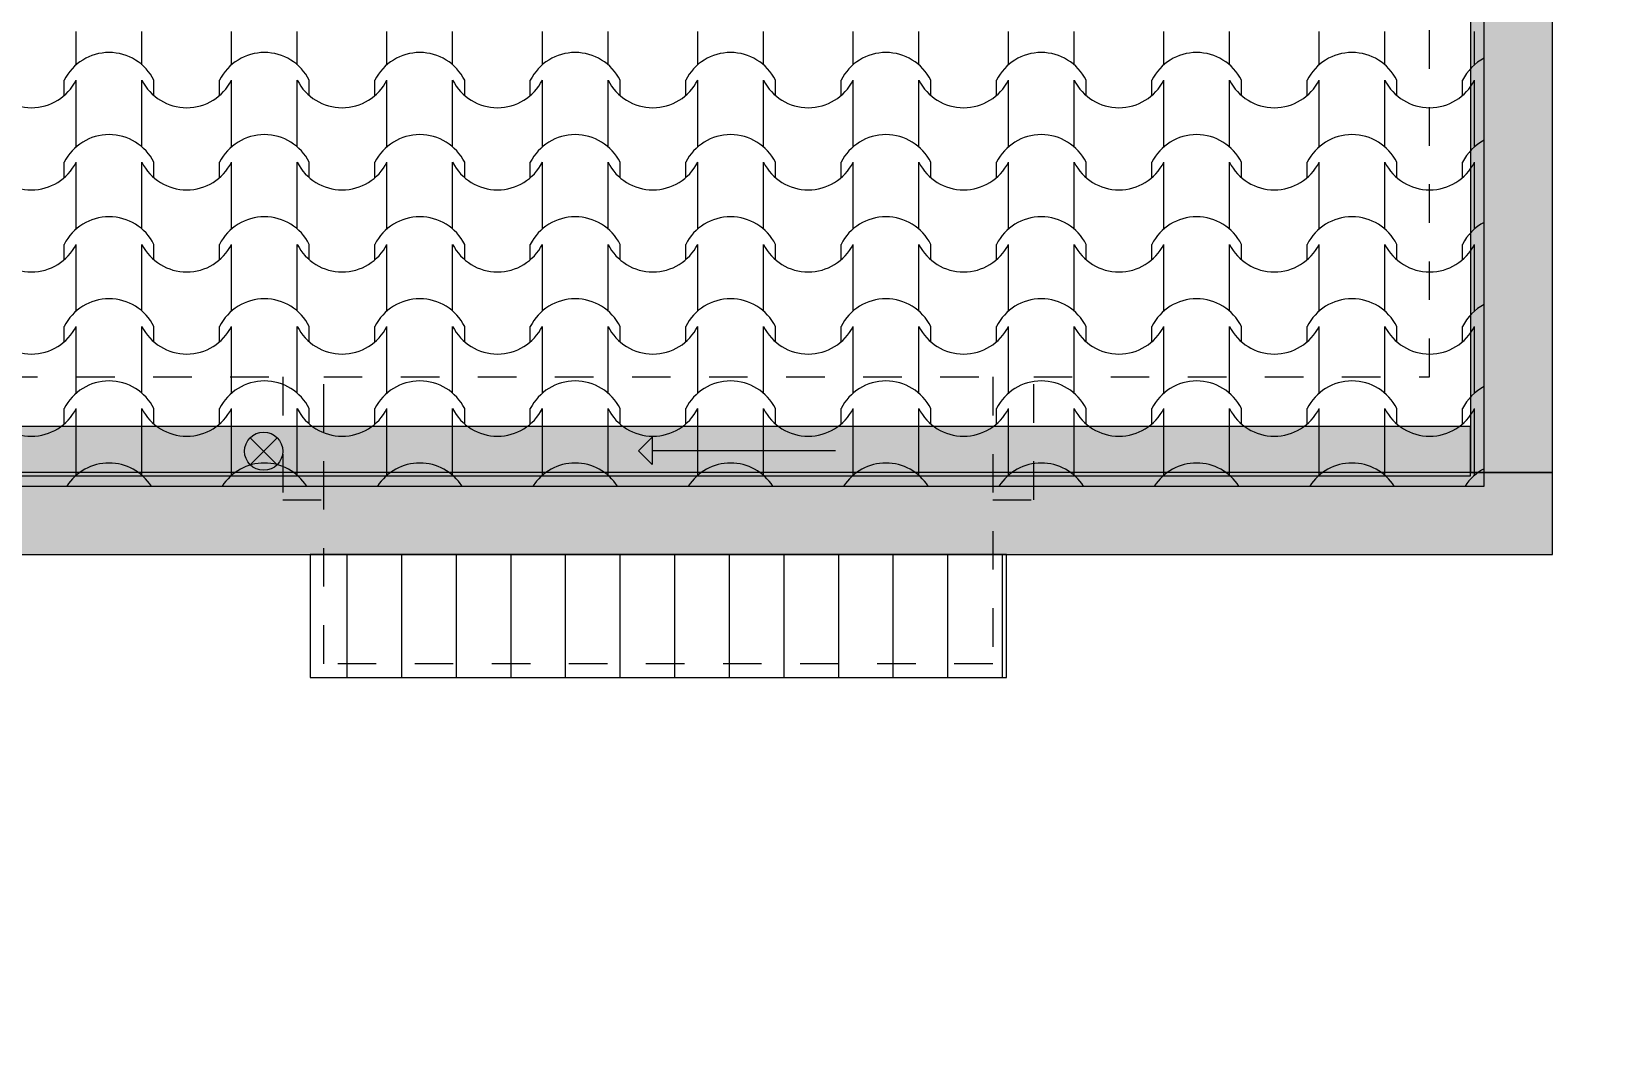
# Model space of a CAD drawing. Header units: feet. Extents: x 2791058 to 2855058, y -67651 to -26651.
# Drawn here: x 2830098 to 2835848, y -51758 to -47993 of the extents above; entities that cross this region are included whole.
import ezdxf

# ---------------------------------------------------------------- set-up
doc = ezdxf.new("R2010")
doc.units = ezdxf.units.FT
doc.header["$MEASUREMENT"] = 0
doc.linetypes.add('Dashed', pattern=[282.222223, 141.111112, -141.111112])
for name, color, linetype in [('Columns', 7, 'Continuous'), ('Dimensioning - General', 7, 'Continuous'), ('Exterior walls', 7, 'Continuous'), ('Shell - Roof', 7, 'Continuous')]:
    doc.layers.add(name, color=color, linetype=linetype)
for name, color, linetype, lineweight in [('Columns_Pen_No__1', 7, 'Continuous', 0), ('Dimensioning - General_Pen_No__1', 7, 'Continuous', 0), ('Exterior walls_Pen_No__1', 7, 'Continuous', 0), ('Model Unit - Zone_Pen_No__101', 252, 'Continuous', 0), ('Shell - Roof_Pen_No__1', 7, 'Continuous', 0), ('Shell - Roof_Pen_No__2', 8, 'Continuous', 0), ('Shell - Roof_Pen_No__21', 7, 'Continuous', 0), ('Structural - Bearing_Pen_No__1', 7, 'Continuous', 0), ('Structural - Bearing_Pen_No__13', 54, 'Continuous', 0), ('Structural - Bearing_Pen_No__2', 8, 'Continuous', 0)]:
    doc.layers.add(name, color=color, linetype=linetype, lineweight=lineweight)
for name, color, linetype, lineweight, true_color in [('Exterior walls_Pen_No__85', 7, 'Continuous', 0, 0x80c2ff), ('Structural - Bearing_Pen_No__102', 7, 'Continuous', 0, 0xcccccc), ('Structural - Bearing_Pen_No__82', 7, 'Continuous', 0, 0xaaaaaa)]:
    doc.layers.add(name, color=color, linetype=linetype, lineweight=lineweight, true_color=true_color)
doc.styles.add('GENERATED_STYLE_2', font='arial.ttf')
doc.dimstyles.new('GENERATED_STYLE__1', dxfattribs={"dimtxt": 250, "dimasz": 190, "dimexe": 0.18, "dimexo": 3, "dimgap": 0.09, "dimtad": 1, "dimlfac": 0.001, "dimzin": 0, "dimdsep": 46, "dimtxsty": 'GENERATED_STYLE_2', "dimblk": 'ARROWHEAD_2', "dimblk1": 'ARROWHEAD_2', "dimblk2": 'ARROWHEAD_2', "dimcen": 0.09, "dimclrd": 7, "dimclre": 7, "dimclrt": 7, "dimadec": 0, "dimazin": 0, "dimtfac": 1, "dimtdec": 4, "dimtmove": 0, "dimatfit": 3, "dimfxl": 1, "dimtolj": 1, "dimtzin": 0, "dimarcsym": 0})
doc.dimstyles.new('GENERATED_STYLE__2', dxfattribs={"dimtxt": 250, "dimasz": 190, "dimexe": 0.18, "dimexo": 3, "dimgap": 0.09, "dimtad": 1, "dimtih": 1, "dimtoh": 1, "dimlfac": 0.001, "dimzin": 0, "dimdsep": 46, "dimtxsty": 'GENERATED_STYLE_2', "dimblk": 'ARROWHEAD_2', "dimblk1": 'ARROWHEAD_2', "dimblk2": 'ARROWHEAD_2', "dimcen": 0.09, "dimclrd": 7, "dimclre": 7, "dimclrt": 7, "dimadec": 0, "dimazin": 0, "dimtfac": 1, "dimtdec": 4, "dimtmove": 0, "dimatfit": 3, "dimfxl": 1, "dimtolj": 1, "dimtzin": 0, "dimarcsym": 0})

# ---------------------------------------------------------------- blocks, each defined once
blk = doc.blocks.new('*X4', base_point=(2247653.8, -76425))
at = {"layer": 'Structural - Bearing_Pen_No__82', "color": 253, "linetype": 'Continuous', "lineweight": 0, "true_color": 0xaaaaaa}
for p, q in [((2830261.8, -48114.9), (2830261.8, -47993)), ((2830502.2, -48114.9), (2830502.2, -47993)), ((2830830.7, -48114.9), (2830830.7, -47993)), ((2831071.2, -48114.9), (2831071.2, -47993)), ((2831399.7, -48114.9), (2831399.7, -47993)), ((2831640.2, -48114.9), (2831640.2, -47993)), ((2831968.7, -48114.9), (2831968.7, -47993)), ((2832209.1, -48114.9), (2832209.1, -47993)), ((2832537.6, -48114.9), (2832537.6, -47993)), ((2832778.1, -48114.9), (2832778.1, -47993)), ((2833106.6, -48114.9), (2833106.6, -47993)), ((2833347, -48114.9), (2833347, -47993)), ((2833675.5, -48114.9), (2833675.5, -47993)), ((2833916, -48114.9), (2833916, -47993)), ((2834244.5, -48114.9), (2834244.5, -47993)), ((2834485, -48114.9), (2834485, -47993)), ((2834813.5, -48114.9), (2834813.5, -47993)), ((2835053.9, -48114.9), (2835053.9, -47993)), ((2835382.4, -48114.9), (2835382.4, -47993)), ((2830217.8, -48227.8), (2830217.8, -48171.7)), ((2830261.8, -48293.6), (2830261.8, -48171.7)), ((2830502.2, -48293.6), (2830502.2, -48171.7)), ((2830546.3, -48227.8), (2830546.3, -48171.7)), ((2830786.7, -48227.8), (2830786.7, -48171.7)), ((2830830.7, -48293.6), (2830830.7, -48171.7)), ((2831071.2, -48293.6), (2831071.2, -48171.7)), ((2831115.2, -48227.8), (2831115.2, -48171.7)), ((2831355.7, -48227.8), (2831355.7, -48171.7)), ((2831399.7, -48293.6), (2831399.7, -48171.7)), ((2831640.2, -48293.6), (2831640.2, -48171.7)), ((2831684.2, -48227.8), (2831684.2, -48171.7)), ((2831924.6, -48227.8), (2831924.6, -48171.7)), ((2831968.7, -48293.6), (2831968.7, -48171.7)), ((2832209.1, -48293.6), (2832209.1, -48171.7)), ((2832253.1, -48227.8), (2832253.1, -48171.7)), ((2832493.6, -48227.8), (2832493.6, -48171.7)), ((2832537.6, -48293.6), (2832537.6, -48171.7)), ((2832778.1, -48293.6), (2832778.1, -48171.7)), ((2832822.1, -48227.8), (2832822.1, -48171.7)), ((2833062.6, -48227.8), (2833062.6, -48171.7)), ((2833106.6, -48293.6), (2833106.6, -48171.7)), ((2833347, -48293.6), (2833347, -48171.7)), ((2833391.1, -48227.8), (2833391.1, -48171.7)), ((2833631.5, -48227.8), (2833631.5, -48171.7)), ((2833675.5, -48293.6), (2833675.5, -48171.7)), ((2833916, -48293.6), (2833916, -48171.7)), ((2833960, -48227.8), (2833960, -48171.7)), ((2834200.5, -48227.8), (2834200.5, -48171.7)), ((2834244.5, -48293.6), (2834244.5, -48171.7)), ((2834485, -48293.6), (2834485, -48171.7)), ((2834529, -48227.8), (2834529, -48171.7)), ((2834769.4, -48227.8), (2834769.4, -48171.7)), ((2834813.5, -48293.6), (2834813.5, -48171.7)), ((2835053.9, -48293.6), (2835053.9, -48171.7)), ((2835097.9, -48227.8), (2835097.9, -48171.7)), ((2835338.4, -48227.8), (2835338.4, -48171.7)), ((2835382.4, -48293.6), (2835382.4, -48171.7)), ((2830261.8, -48415.6), (2830261.8, -48293.6)), ((2830502.2, -48415.6), (2830502.2, -48293.6)), ((2830830.7, -48415.6), (2830830.7, -48293.6)), ((2831071.2, -48415.6), (2831071.2, -48293.6)), ((2831399.7, -48415.6), (2831399.7, -48293.6)), ((2831640.2, -48415.6), (2831640.2, -48293.6)), ((2831968.7, -48415.6), (2831968.7, -48293.6)), ((2832209.1, -48415.6), (2832209.1, -48293.6)), ((2832537.6, -48415.6), (2832537.6, -48293.6)), ((2832778.1, -48415.6), (2832778.1, -48293.6)), ((2833106.6, -48415.6), (2833106.6, -48293.6)), ((2833347, -48415.6), (2833347, -48293.6)), ((2833675.5, -48415.6), (2833675.5, -48293.6)), ((2833916, -48415.6), (2833916, -48293.6)), ((2834244.5, -48415.6), (2834244.5, -48293.6)), ((2834485, -48415.6), (2834485, -48293.6)), ((2834813.5, -48415.6), (2834813.5, -48293.6)), ((2835053.9, -48415.6), (2835053.9, -48293.6)), ((2835382.4, -48415.6), (2835382.4, -48293.6)), ((2830217.8, -48528.4), (2830217.8, -48472.4)), ((2830261.8, -48594.3), (2830261.8, -48472.4)), ((2830502.2, -48594.3), (2830502.2, -48472.4)), ((2830546.3, -48528.4), (2830546.3, -48472.4)), ((2830786.7, -48528.4), (2830786.7, -48472.4)), ((2830830.7, -48594.3), (2830830.7, -48472.4)), ((2831071.2, -48594.3), (2831071.2, -48472.4)), ((2831115.2, -48528.4), (2831115.2, -48472.4)), ((2831355.7, -48528.4), (2831355.7, -48472.4)), ((2831399.7, -48594.3), (2831399.7, -48472.4)), ((2831640.2, -48594.3), (2831640.2, -48472.4)), ((2831684.2, -48528.4), (2831684.2, -48472.4)), ((2831924.6, -48528.4), (2831924.6, -48472.4)), ((2831968.7, -48594.3), (2831968.7, -48472.4)), ((2832209.1, -48594.3), (2832209.1, -48472.4)), ((2832253.1, -48528.4), (2832253.1, -48472.4)), ((2832493.6, -48528.4), (2832493.6, -48472.4)), ((2832537.6, -48594.3), (2832537.6, -48472.4)), ((2832778.1, -48594.3), (2832778.1, -48472.4)), ((2832822.1, -48528.4), (2832822.1, -48472.4)), ((2833062.6, -48528.4), (2833062.6, -48472.4)), ((2833106.6, -48594.3), (2833106.6, -48472.4)), ((2833347, -48594.3), (2833347, -48472.4)), ((2833391.1, -48528.4), (2833391.1, -48472.4)), ((2833631.5, -48528.4), (2833631.5, -48472.4)), ((2833675.5, -48594.3), (2833675.5, -48472.4)), ((2833916, -48594.3), (2833916, -48472.4)), ((2833960, -48528.4), (2833960, -48472.4)), ((2834200.5, -48528.4), (2834200.5, -48472.4)), ((2834244.5, -48594.3), (2834244.5, -48472.4)), ((2834485, -48594.3), (2834485, -48472.4)), ((2834529, -48528.4), (2834529, -48472.4)), ((2834769.4, -48528.4), (2834769.4, -48472.4)), ((2834813.5, -48594.3), (2834813.5, -48472.4)), ((2835053.9, -48594.3), (2835053.9, -48472.4)), ((2835097.9, -48528.4), (2835097.9, -48472.4)), ((2835338.4, -48528.4), (2835338.4, -48472.4)), ((2835382.4, -48594.3), (2835382.4, -48472.4)), ((2830261.8, -48716.2), (2830261.8, -48594.3)), ((2830502.2, -48716.2), (2830502.2, -48594.3)), ((2830830.7, -48716.2), (2830830.7, -48594.3)), ((2831071.2, -48716.2), (2831071.2, -48594.3)), ((2831399.7, -48716.2), (2831399.7, -48594.3)), ((2831640.2, -48716.2), (2831640.2, -48594.3)), ((2831968.7, -48716.2), (2831968.7, -48594.3)), ((2832209.1, -48716.2), (2832209.1, -48594.3)), ((2832537.6, -48716.2), (2832537.6, -48594.3)), ((2832778.1, -48716.2), (2832778.1, -48594.3)), ((2833106.6, -48716.2), (2833106.6, -48594.3)), ((2833347, -48716.2), (2833347, -48594.3)), ((2833675.5, -48716.2), (2833675.5, -48594.3)), ((2833916, -48716.2), (2833916, -48594.3)), ((2834244.5, -48716.2), (2834244.5, -48594.3)), ((2834485, -48716.2), (2834485, -48594.3)), ((2834813.5, -48716.2), (2834813.5, -48594.3)), ((2835053.9, -48716.2), (2835053.9, -48594.3)), ((2835382.4, -48716.2), (2835382.4, -48594.3)), ((2830217.8, -48829.1), (2830217.8, -48773)), ((2830261.8, -48895), (2830261.8, -48773)), ((2830502.2, -48895), (2830502.2, -48773)), ((2830546.3, -48829.1), (2830546.3, -48773)), ((2830786.7, -48829.1), (2830786.7, -48773)), ((2830830.7, -48895), (2830830.7, -48773)), ((2831071.2, -48895), (2831071.2, -48773)), ((2831115.2, -48829.1), (2831115.2, -48773)), ((2831355.7, -48829.1), (2831355.7, -48773)), ((2831399.7, -48895), (2831399.7, -48773)), ((2831640.2, -48895), (2831640.2, -48773)), ((2831684.2, -48829.1), (2831684.2, -48773)), ((2831924.6, -48829.1), (2831924.6, -48773)), ((2831968.7, -48895), (2831968.7, -48773)), ((2832209.1, -48895), (2832209.1, -48773)), ((2832253.1, -48829.1), (2832253.1, -48773)), ((2832493.6, -48829.1), (2832493.6, -48773)), ((2832537.6, -48895), (2832537.6, -48773)), ((2832778.1, -48895), (2832778.1, -48773)), ((2832822.1, -48829.1), (2832822.1, -48773)), ((2833062.6, -48829.1), (2833062.6, -48773)), ((2833106.6, -48895), (2833106.6, -48773)), ((2833347, -48895), (2833347, -48773)), ((2833391.1, -48829.1), (2833391.1, -48773)), ((2833631.5, -48829.1), (2833631.5, -48773)), ((2833675.5, -48895), (2833675.5, -48773)), ((2833916, -48895), (2833916, -48773)), ((2833960, -48829.1), (2833960, -48773)), ((2834200.5, -48829.1), (2834200.5, -48773)), ((2834244.5, -48895), (2834244.5, -48773)), ((2834485, -48895), (2834485, -48773)), ((2834529, -48829.1), (2834529, -48773)), ((2834769.4, -48829.1), (2834769.4, -48773)), ((2834813.5, -48895), (2834813.5, -48773)), ((2835053.9, -48895), (2835053.9, -48773)), ((2835097.9, -48829.1), (2835097.9, -48773)), ((2835338.4, -48829.1), (2835338.4, -48773)), ((2835382.4, -48895), (2835382.4, -48773)), ((2830261.8, -49016.9), (2830261.8, -48895)), ((2830502.2, -49016.9), (2830502.2, -48895)), ((2830830.7, -49016.9), (2830830.7, -48895)), ((2831071.2, -49016.9), (2831071.2, -48895)), ((2831399.7, -49016.9), (2831399.7, -48895)), ((2831640.2, -49016.9), (2831640.2, -48895)), ((2831968.7, -49016.9), (2831968.7, -48895)), ((2832209.1, -49016.9), (2832209.1, -48895)), ((2832537.6, -49016.9), (2832537.6, -48895)), ((2832778.1, -49016.9), (2832778.1, -48895)), ((2833106.6, -49016.9), (2833106.6, -48895)), ((2833347, -49016.9), (2833347, -48895)), ((2833675.5, -49016.9), (2833675.5, -48895)), ((2833916, -49016.9), (2833916, -48895)), ((2834244.5, -49016.9), (2834244.5, -48895)), ((2834485, -49016.9), (2834485, -48895)), ((2834813.5, -49016.9), (2834813.5, -48895)), ((2835053.9, -49016.9), (2835053.9, -48895)), ((2835382.4, -49016.9), (2835382.4, -48895)), ((2830217.8, -49129.8), (2830217.8, -49073.7)), ((2830261.8, -49195.6), (2830261.8, -49073.7)), ((2830502.2, -49195.6), (2830502.2, -49073.7)), ((2830546.3, -49129.8), (2830546.3, -49073.7)), ((2830786.7, -49129.8), (2830786.7, -49073.7)), ((2830830.7, -49195.6), (2830830.7, -49073.7)), ((2831071.2, -49195.6), (2831071.2, -49073.7)), ((2831115.2, -49129.8), (2831115.2, -49073.7)), ((2831355.7, -49129.8), (2831355.7, -49073.7)), ((2831399.7, -49195.6), (2831399.7, -49073.7)), ((2831640.2, -49195.6), (2831640.2, -49073.7)), ((2831684.2, -49129.8), (2831684.2, -49073.7)), ((2831924.6, -49129.8), (2831924.6, -49073.7)), ((2831968.7, -49195.6), (2831968.7, -49073.7)), ((2832209.1, -49195.6), (2832209.1, -49073.7)), ((2832253.1, -49129.8), (2832253.1, -49073.7)), ((2832493.6, -49129.8), (2832493.6, -49073.7)), ((2832537.6, -49195.6), (2832537.6, -49073.7)), ((2832778.1, -49195.6), (2832778.1, -49073.7)), ((2832822.1, -49129.8), (2832822.1, -49073.7)), ((2833062.6, -49129.8), (2833062.6, -49073.7)), ((2833106.6, -49195.6), (2833106.6, -49073.7)), ((2833347, -49195.6), (2833347, -49073.7)), ((2833391.1, -49129.8), (2833391.1, -49073.7)), ((2833631.5, -49129.8), (2833631.5, -49073.7)), ((2833675.5, -49195.6), (2833675.5, -49073.7)), ((2833916, -49195.6), (2833916, -49073.7)), ((2833960, -49129.8), (2833960, -49073.7)), ((2834200.5, -49129.8), (2834200.5, -49073.7)), ((2834244.5, -49195.6), (2834244.5, -49073.7)), ((2834485, -49195.6), (2834485, -49073.7)), ((2834529, -49129.8), (2834529, -49073.7)), ((2834769.4, -49129.8), (2834769.4, -49073.7)), ((2834813.5, -49195.6), (2834813.5, -49073.7)), ((2835053.9, -49195.6), (2835053.9, -49073.7)), ((2835097.9, -49129.8), (2835097.9, -49073.7)), ((2835338.4, -49129.8), (2835338.4, -49073.7)), ((2835382.4, -49195.6), (2835382.4, -49073.7)), ((2830261.8, -49317.6), (2830261.8, -49195.6)), ((2830502.2, -49317.6), (2830502.2, -49195.6)), ((2830830.7, -49317.6), (2830830.7, -49195.6)), ((2831071.2, -49317.6), (2831071.2, -49195.6)), ((2831399.7, -49317.6), (2831399.7, -49195.6)), ((2831640.2, -49317.6), (2831640.2, -49195.6)), ((2831968.7, -49317.6), (2831968.7, -49195.6)), ((2832209.1, -49317.6), (2832209.1, -49195.6)), ((2832537.6, -49317.6), (2832537.6, -49195.6)), ((2832778.1, -49317.6), (2832778.1, -49195.6)), ((2833106.6, -49317.6), (2833106.6, -49195.6)), ((2833347, -49317.6), (2833347, -49195.6)), ((2833675.5, -49317.6), (2833675.5, -49195.6)), ((2833916, -49317.6), (2833916, -49195.6)), ((2834244.5, -49317.6), (2834244.5, -49195.6)), ((2834485, -49317.6), (2834485, -49195.6)), ((2834813.5, -49317.6), (2834813.5, -49195.6)), ((2835053.9, -49317.6), (2835053.9, -49195.6)), ((2835382.4, -49317.6), (2835382.4, -49195.6)), ((2830217.8, -49430.4), (2830217.8, -49374.4)), ((2830261.8, -49496.3), (2830261.8, -49374.4)), ((2830502.2, -49496.3), (2830502.2, -49374.4)), ((2830546.3, -49430.4), (2830546.3, -49374.4)), ((2830786.7, -49430.4), (2830786.7, -49374.4)), ((2830830.7, -49496.3), (2830830.7, -49374.4)), ((2831071.2, -49496.3), (2831071.2, -49374.4)), ((2831115.2, -49430.4), (2831115.2, -49374.4)), ((2831355.7, -49430.4), (2831355.7, -49374.4)), ((2831399.7, -49496.3), (2831399.7, -49374.4)), ((2831640.2, -49496.3), (2831640.2, -49374.4)), ((2831684.2, -49430.4), (2831684.2, -49374.4)), ((2831924.6, -49430.4), (2831924.6, -49374.4)), ((2831968.7, -49496.3), (2831968.7, -49374.4)), ((2832209.1, -49496.3), (2832209.1, -49374.4)), ((2832253.1, -49430.4), (2832253.1, -49374.4)), ((2832493.6, -49430.4), (2832493.6, -49374.4)), ((2832537.6, -49496.3), (2832537.6, -49374.4)), ((2832778.1, -49496.3), (2832778.1, -49374.4)), ((2832822.1, -49430.4), (2832822.1, -49374.4)), ((2833062.6, -49430.4), (2833062.6, -49374.4)), ((2833106.6, -49496.3), (2833106.6, -49374.4)), ((2833347, -49496.3), (2833347, -49374.4)), ((2833391.1, -49430.4), (2833391.1, -49374.4)), ((2833631.5, -49430.4), (2833631.5, -49374.4)), ((2833675.5, -49496.3), (2833675.5, -49374.4)), ((2833916, -49496.3), (2833916, -49374.4)), ((2833960, -49430.4), (2833960, -49374.4)), ((2834200.5, -49430.4), (2834200.5, -49374.4)), ((2834244.5, -49496.3), (2834244.5, -49374.4)), ((2834485, -49496.3), (2834485, -49374.4)), ((2834529, -49430.4), (2834529, -49374.4)), ((2834769.4, -49430.4), (2834769.4, -49374.4)), ((2834813.5, -49496.3), (2834813.5, -49374.4)), ((2835053.9, -49496.3), (2835053.9, -49374.4)), ((2835097.9, -49430.4), (2835097.9, -49374.4)), ((2835338.4, -49430.4), (2835338.4, -49374.4)), ((2835382.4, -49496.3), (2835382.4, -49374.4)), ((2830261.8, -49618.3), (2830261.8, -49496.3)), ((2830502.2, -49618.3), (2830502.2, -49496.3)), ((2830830.7, -49618.3), (2830830.7, -49496.3)), ((2831071.2, -49618.3), (2831071.2, -49496.3)), ((2831399.7, -49618.3), (2831399.7, -49496.3)), ((2831640.2, -49618.3), (2831640.2, -49496.3)), ((2831968.7, -49618.3), (2831968.7, -49496.3)), ((2832209.1, -49618.3), (2832209.1, -49496.3)), ((2832537.6, -49618.3), (2832537.6, -49496.3)), ((2832778.1, -49618.3), (2832778.1, -49496.3)), ((2833106.6, -49618.3), (2833106.6, -49496.3)), ((2833347, -49618.3), (2833347, -49496.3)), ((2833675.5, -49618.3), (2833675.5, -49496.3)), ((2833916, -49618.3), (2833916, -49496.3)), ((2834244.5, -49618.3), (2834244.5, -49496.3)), ((2834485, -49618.3), (2834485, -49496.3)), ((2834813.5, -49618.3), (2834813.5, -49496.3)), ((2835053.9, -49618.3), (2835053.9, -49496.3)), ((2835382.4, -49618.3), (2835382.4, -49496.3))]:
    blk.add_line(p, q, dxfattribs=at)
for centre, radius, start, end in [((2830382, -48254.3), 183.9, 26.70438, 153.29562), ((2830951, -48254.3), 183.9, 26.70438, 153.29562), ((2831519.9, -48254.3), 183.9, 26.70438, 153.29562), ((2832088.9, -48254.3), 183.9, 26.70438, 153.29562), ((2832657.9, -48254.3), 183.9, 26.70438, 153.29562), ((2833226.8, -48254.3), 183.9, 26.70438, 153.29562), ((2833795.8, -48254.3), 183.9, 26.70438, 153.29562), ((2834364.7, -48254.3), 183.9, 26.70438, 153.29562), ((2834933.7, -48254.3), 183.9, 26.70438, 153.29562), ((2835502.7, -48254.3), 183.9, 117.35434, 153.29562), ((2830098.1, -48087.8), 184.9, 206.98852, 269.82949), ((2830097, -48087.8), 184.9, 270.17051, 333.01148), ((2830667, -48087.8), 184.9, 206.98852, 269.82949), ((2830665.9, -48087.8), 184.9, 270.17051, 333.01148), ((2831236, -48087.8), 184.9, 206.98852, 269.82949), ((2831234.9, -48087.8), 184.9, 270.17051, 333.01148), ((2831805, -48087.8), 184.9, 206.98852, 269.82949), ((2831803.9, -48087.8), 184.9, 270.17051, 333.01148), ((2832373.9, -48087.8), 184.9, 206.98852, 269.82949), ((2832372.8, -48087.8), 184.9, 270.17051, 333.01148), ((2832942.9, -48087.8), 184.9, 206.98852, 269.82949), ((2832941.8, -48087.8), 184.9, 270.17051, 333.01148), ((2833511.8, -48087.8), 184.9, 206.98852, 269.82949), ((2833510.7, -48087.8), 184.9, 270.17051, 333.01148), ((2834080.8, -48087.8), 184.9, 206.98852, 269.82949), ((2834079.7, -48087.8), 184.9, 270.17051, 333.01148), ((2834649.8, -48087.8), 184.9, 206.98852, 269.82949), ((2834648.7, -48087.8), 184.9, 270.17051, 333.01148), ((2835218.7, -48087.8), 184.9, 206.98852, 269.82949), ((2835217.6, -48087.8), 184.9, 270.17051, 333.01148), ((2830382, -48555), 183.9, 26.70438, 153.29562), ((2830951, -48555), 183.9, 26.70438, 153.29562), ((2831519.9, -48555), 183.9, 26.70438, 153.29562), ((2832088.9, -48555), 183.9, 26.70438, 153.29562), ((2832657.9, -48555), 183.9, 26.70438, 153.29562), ((2833226.8, -48555), 183.9, 26.70438, 153.29562), ((2833795.8, -48555), 183.9, 26.70438, 153.29562), ((2834364.7, -48555), 183.9, 26.70438, 153.29562), ((2834933.7, -48555), 183.9, 26.70438, 153.29562), ((2835502.7, -48555), 183.9, 117.35434, 153.29562), ((2830098.1, -48388.4), 184.9, 206.98852, 269.82949), ((2830097, -48388.4), 184.9, 270.17051, 333.01148), ((2830667, -48388.4), 184.9, 206.98852, 269.82949), ((2830665.9, -48388.4), 184.9, 270.17051, 333.01148), ((2831236, -48388.4), 184.9, 206.98852, 269.82949), ((2831234.9, -48388.4), 184.9, 270.17051, 333.01148), ((2831805, -48388.4), 184.9, 206.98852, 269.82949), ((2831803.9, -48388.4), 184.9, 270.17051, 333.01148), ((2832373.9, -48388.4), 184.9, 206.98852, 269.82949), ((2832372.8, -48388.4), 184.9, 270.17051, 333.01148), ((2832942.9, -48388.4), 184.9, 206.98852, 269.82949), ((2832941.8, -48388.4), 184.9, 270.17051, 333.01148), ((2833511.8, -48388.4), 184.9, 206.98852, 269.82949), ((2833510.7, -48388.4), 184.9, 270.17051, 333.01148), ((2834080.8, -48388.4), 184.9, 206.98852, 269.82949), ((2834079.7, -48388.4), 184.9, 270.17051, 333.01148), ((2834649.8, -48388.4), 184.9, 206.98852, 269.82949), ((2834648.7, -48388.4), 184.9, 270.17051, 333.01148), ((2835218.7, -48388.4), 184.9, 206.98852, 269.82949), ((2835217.6, -48388.4), 184.9, 270.17051, 333.01148), ((2830382, -48855.7), 183.9, 26.70438, 153.29562), ((2830951, -48855.7), 183.9, 26.70438, 153.29562), ((2831519.9, -48855.7), 183.9, 26.70438, 153.29562), ((2832088.9, -48855.7), 183.9, 26.70438, 153.29562), ((2832657.9, -48855.7), 183.9, 26.70438, 153.29562), ((2833226.8, -48855.7), 183.9, 26.70438, 153.29562), ((2833795.8, -48855.7), 183.9, 26.70438, 153.29562), ((2834364.7, -48855.7), 183.9, 26.70438, 153.29562), ((2834933.7, -48855.7), 183.9, 26.70438, 153.29562), ((2835502.7, -48855.7), 183.9, 117.35434, 153.29562), ((2830098.1, -48689.1), 184.9, 206.98852, 269.82949), ((2830097, -48689.1), 184.9, 270.17051, 333.01148), ((2830667, -48689.1), 184.9, 206.98852, 269.82949), ((2830665.9, -48689.1), 184.9, 270.17051, 333.01148), ((2831236, -48689.1), 184.9, 206.98852, 269.82949), ((2831234.9, -48689.1), 184.9, 270.17051, 333.01148), ((2831805, -48689.1), 184.9, 206.98852, 269.82949), ((2831803.9, -48689.1), 184.9, 270.17051, 333.01148), ((2832373.9, -48689.1), 184.9, 206.98852, 269.82949), ((2832372.8, -48689.1), 184.9, 270.17051, 333.01148), ((2832942.9, -48689.1), 184.9, 206.98852, 269.82949), ((2832941.8, -48689.1), 184.9, 270.17051, 333.01148), ((2833511.8, -48689.1), 184.9, 206.98852, 269.82949), ((2833510.7, -48689.1), 184.9, 270.17051, 333.01148), ((2834080.8, -48689.1), 184.9, 206.98852, 269.82949), ((2834079.7, -48689.1), 184.9, 270.17051, 333.01148), ((2834649.8, -48689.1), 184.9, 206.98852, 269.82949), ((2834648.7, -48689.1), 184.9, 270.17051, 333.01148), ((2835218.7, -48689.1), 184.9, 206.98852, 269.82949), ((2835217.6, -48689.1), 184.9, 270.17051, 333.01148), ((2830382, -49156.3), 183.9, 26.70438, 153.29562), ((2830951, -49156.3), 183.9, 26.70438, 153.29562), ((2831519.9, -49156.3), 183.9, 26.70438, 153.29562), ((2832088.9, -49156.3), 183.9, 26.70438, 153.29562), ((2832657.9, -49156.3), 183.9, 26.70438, 153.29562), ((2833226.8, -49156.3), 183.9, 26.70438, 153.29562), ((2833795.8, -49156.3), 183.9, 26.70438, 153.29562), ((2834364.7, -49156.3), 183.9, 26.70438, 153.29562), ((2834933.7, -49156.3), 183.9, 26.70438, 153.29562), ((2835502.7, -49156.3), 183.9, 117.35434, 153.29562), ((2830098.1, -48989.8), 184.9, 206.98852, 269.82949), ((2830097, -48989.8), 184.9, 270.17051, 333.01148), ((2830667, -48989.8), 184.9, 206.98852, 269.82949), ((2830665.9, -48989.8), 184.9, 270.17051, 333.01148), ((2831236, -48989.8), 184.9, 206.98852, 269.82949), ((2831234.9, -48989.8), 184.9, 270.17051, 333.01148), ((2831805, -48989.8), 184.9, 206.98852, 269.82949), ((2831803.9, -48989.8), 184.9, 270.17051, 333.01148), ((2832373.9, -48989.8), 184.9, 206.98852, 269.82949), ((2832372.8, -48989.8), 184.9, 270.17051, 333.01148), ((2832942.9, -48989.8), 184.9, 206.98852, 269.82949), ((2832941.8, -48989.8), 184.9, 270.17051, 333.01148), ((2833511.8, -48989.8), 184.9, 206.98852, 269.82949), ((2833510.7, -48989.8), 184.9, 270.17051, 333.01148), ((2834080.8, -48989.8), 184.9, 206.98852, 269.82949), ((2834079.7, -48989.8), 184.9, 270.17051, 333.01148), ((2834649.8, -48989.8), 184.9, 206.98852, 269.82949), ((2834648.7, -48989.8), 184.9, 270.17051, 333.01148), ((2835218.7, -48989.8), 184.9, 206.98852, 269.82949), ((2835217.6, -48989.8), 184.9, 270.17051, 333.01148), ((2830382, -49457), 183.9, 26.70438, 153.29562), ((2830951, -49457), 183.9, 26.70438, 153.29562), ((2831519.9, -49457), 183.9, 26.70438, 153.29562), ((2832088.9, -49457), 183.9, 26.70438, 153.29562), ((2832657.9, -49457), 183.9, 26.70438, 153.29562), ((2833226.8, -49457), 183.9, 26.70438, 153.29562), ((2833795.8, -49457), 183.9, 26.70438, 153.29562), ((2834364.7, -49457), 183.9, 26.70438, 153.29562), ((2834933.7, -49457), 183.9, 26.70438, 153.29562), ((2835502.7, -49457), 183.9, 117.35434, 153.29562), ((2830098.1, -49290.5), 184.9, 206.98852, 269.82949), ((2830097, -49290.5), 184.9, 270.17051, 333.01148), ((2830667, -49290.5), 184.9, 206.98852, 269.82949), ((2830665.9, -49290.5), 184.9, 270.17051, 333.01148), ((2831236, -49290.5), 184.9, 206.98852, 269.82949), ((2831234.9, -49290.5), 184.9, 270.17051, 333.01148), ((2831805, -49290.5), 184.9, 206.98852, 269.82949), ((2831803.9, -49290.5), 184.9, 270.17051, 333.01148), ((2832373.9, -49290.5), 184.9, 206.98852, 269.82949), ((2832372.8, -49290.5), 184.9, 270.17051, 333.01148), ((2832942.9, -49290.5), 184.9, 206.98852, 269.82949), ((2832941.8, -49290.5), 184.9, 270.17051, 333.01148), ((2833511.8, -49290.5), 184.9, 206.98852, 269.82949), ((2833510.7, -49290.5), 184.9, 270.17051, 333.01148), ((2834080.8, -49290.5), 184.9, 206.98852, 269.82949), ((2834079.7, -49290.5), 184.9, 270.17051, 333.01148), ((2834649.8, -49290.5), 184.9, 206.98852, 269.82949), ((2834648.7, -49290.5), 184.9, 270.17051, 333.01148), ((2835218.7, -49290.5), 184.9, 206.98852, 269.82949), ((2835217.6, -49290.5), 184.9, 270.17051, 333.01148), ((2830382, -49757.7), 183.9, 32.62645, 147.37355), ((2830951, -49757.7), 183.9, 32.62645, 147.37355), ((2831519.9, -49757.7), 183.9, 32.62645, 147.37355), ((2832088.9, -49757.7), 183.9, 32.62645, 147.37355), ((2832657.9, -49757.7), 183.9, 32.62645, 147.37355), ((2833226.8, -49757.7), 183.9, 32.62645, 147.37355), ((2833795.8, -49757.7), 183.9, 32.62645, 147.37355), ((2834364.7, -49757.7), 183.9, 32.62645, 147.37355), ((2834933.7, -49757.7), 183.9, 32.62645, 147.37355), ((2835502.7, -49757.7), 183.9, 117.35434, 147.37355)]:
    blk.add_arc(centre, radius, start, end, dxfattribs=at)
blk = doc.blocks.new('Fill_2', base_point=(2247653.8, -74225))
at = {"layer": 'Structural - Bearing_Pen_No__1', "color": 7, "linetype": 'Continuous', "lineweight": 0}
for p, q in [((2835418.2, -49658.5), (2835418.2, -43783.5)), ((2819418.2, -49658.5), (2835418.2, -49658.5))]:
    blk.add_line(p, q, dxfattribs=at)
at = {"layer": 'Structural - Bearing_Pen_No__82', "color": 253, "linetype": 'Continuous', "lineweight": 0, "true_color": 0xaaaaaa}
blk.add_blockref('*X4', (2247653.8, -76425), dxfattribs=at)
blk = doc.blocks.new('Wall_1', base_point=(2835368.2, -49620.1))
at = {"layer": 'Exterior walls_Pen_No__85', "linetype": 'Continuous', "lineweight": 0, "true_color": 0x80c2ff}
for points in [[(2823949.1, -49440.1), (2823949.1, -49620.1), (2830878.2, -49620.1), (2830878.2, -49440.1)], [(2830878.2, -49530.3), (2830887.6, -49495.3), (2830913.2, -49469.7), (2830948.2, -49460.3), (2830983.2, -49469.7), (2831008.8, -49495.3), (2831018.2, -49530.3), (2831018.2, -49440.1), (2830878.2, -49440.1)], [(2831018.2, -49440.1), (2831018.2, -49620.1), (2835368.2, -49620.1), (2835368.2, -49440.1)], [(2830887.6, -49565.3), (2830878.2, -49530.3), (2830878.2, -49620.1), (2831018.2, -49620.1), (2831018.2, -49530.3), (2831008.8, -49565.3), (2830983.2, -49591), (2830948.2, -49600.3), (2830913.2, -49591)]]:
    blk.add_hatch(color=151, dxfattribs=at).paths.add_polyline_path(points)
at = {"layer": 'Exterior walls_Pen_No__1', "color": 7, "linetype": 'Continuous', "lineweight": 0, "flags": 128}
for points in [[(2835368.2, -49440.1), (2820018.2, -49440.1)], [(2835368.2, -49620.1), (2835368.2, -49440.1)], [(2820018.2, -49620.1), (2835368.2, -49620.1)]]:
    blk.add_lwpolyline(points, dxfattribs=at)
blk = doc.blocks.new('Column_2', base_point=(2830948.2, -49530.3))
at = {"layer": 'Columns', "linetype": 'Continuous', "lineweight": 0, "true_color": 0x000000}
blk.add_hatch(color=18, dxfattribs=at).paths.add_polyline_path([(2830948.2, -49600.3, 0.414214), (2831018.2, -49530.3, 0.414214), (2830948.2, -49460.3, 0.414214), (2830878.2, -49530.3, 0.414214)])
at = {"layer": 'Columns_Pen_No__1', "color": 7, "linetype": 'Continuous', "lineweight": 0}
for p, q in [((2830898.7, -49579.8), (2830997.7, -49480.9)), ((2830997.7, -49579.8), (2830898.7, -49480.9))]:
    blk.add_line(p, q, dxfattribs=at)
blk.add_circle((2830948.2, -49530.3), 70, dxfattribs=at)
blk = doc.blocks.new('Line_12', base_point=(2833042.3, -49528.6))
at = {"layer": 'Shell - Roof', "linetype": 'Continuous', "lineweight": 0, "true_color": 0x000000}
blk.add_hatch(color=18, dxfattribs=at).paths.add_polyline_path([(2832320.4, -49528.6), (2832370.4, -49578.6), (2832370.4, -49478.6)])
at = {"layer": 'Shell - Roof_Pen_No__1', "color": 7, "linetype": 'Continuous', "lineweight": 0}
for p, q in [((2832320.4, -49528.6), (2832370.4, -49478.6)), ((2832370.4, -49478.6), (2832370.4, -49578.6)), ((2832320.4, -49528.6), (2832370.4, -49578.6))]:
    blk.add_line(p, q, dxfattribs=at)
at = {"layer": 'Shell - Roof_Pen_No__21', "color": 7, "linetype": 'Continuous', "lineweight": 0}
blk.add_line((2833042.3, -49528.6), (2832370.4, -49528.6), dxfattribs=at)
blk = doc.blocks.new('*D144', base_point=(2247653.8, -76425))
at = {"layer": 'Dimensioning - General_Pen_No__1', "color": 7, "linetype": 'Continuous', "lineweight": 0, "transparency": 16777216}
for p, q in [((2835668.2, -58979.1), (2835668.2, -59354.1)), ((2835596, -59291.6), (2835740.3, -59041.6)), ((2835668.2, -59166.6), (2820068.2, -59166.6)), ((2835790.4, -59166.6), (2835668.2, -59166.6))]:
    blk.add_line(p, q, dxfattribs=at)
blk = doc.blocks.new('ARROWHEAD_2')
at = {"color": 0, "linetype": 'Continuous', "lineweight": 0}
for p, q in [((-0.378, -0.655), (0.378, 0.655)), ((0, 0), (-1, 0))]:
    blk.add_line(p, q, dxfattribs=at)
blk = doc.blocks.new('*D145', base_point=(2247653.8, -76425))
at = {"layer": 'Dimensioning - General_Pen_No__1', "color": 7, "linetype": 'Continuous', "lineweight": 0, "transparency": 16777216}
for p, q in [((2820068.2, -58979.1), (2820068.2, -59354.1)), ((2819996, -59291.6), (2820140.3, -59041.6)), ((2835596, -59291.6), (2835740.3, -59041.6)), ((2820068.2, -59166.6), (2819768.2, -59166.6)), ((2835668.2, -59166.6), (2820068.2, -59166.6))]:
    blk.add_line(p, q, dxfattribs=at)
at = {"layer": 'Dimensioning - General_Pen_No__1', "color": 7, "lineweight": 0, "transparency": 16777216, "char_height": 250, "attachment_point": 7, "style": 'GENERATED_STYLE_2'}
for s, insert in [('\\A1;30', (2820140.4, -59116.6)), ('\\A1;15.60', (2827630.5, -59116.6))]:
    blk.add_mtext(s, dxfattribs=dict(at, insert=insert))
blk = doc.blocks.new('*D149', base_point=(2247653.8, -76425))
at = {"layer": 'Dimensioning - General_Pen_No__1', "color": 7, "linetype": 'Continuous', "lineweight": 0, "transparency": 16777216}
for p, q in [((2820068.2, -59739.1), (2820068.2, -60114.1)), ((2835668.2, -59739.1), (2835668.2, -60114.1)), ((2819996, -60051.6), (2820140.3, -59801.6)), ((2835596, -60051.6), (2835740.3, -59801.6)), ((2820068.2, -59926.6), (2803568.2, -59926.6)), ((2835668.2, -59926.6), (2820068.2, -59926.6)), ((2835790.4, -59926.6), (2835668.2, -59926.6))]:
    blk.add_line(p, q, dxfattribs=at)
at = {"layer": 'Dimensioning - General_Pen_No__1', "color": 7, "lineweight": 0, "transparency": 16777216, "insert": (2827440.7, -59876.6), "char_height": 250, "attachment_point": 7, "style": 'GENERATED_STYLE_2'}
blk.add_mtext('\\A1;15.60', dxfattribs=at)
blk = doc.blocks.new('*D158', base_point=(2247653.8, -76425))
at = {"layer": 'Dimensioning - General_Pen_No__1', "color": 7, "linetype": 'Continuous', "lineweight": 0, "transparency": 16777216}
for p, q in [((2837680.8, -49786.4), (2837930.8, -49930.7)), ((2837805.8, -56158.5), (2837805.8, -49858.5)), ((2837680.8, -56086.4), (2837930.8, -56230.7)), ((2837993.3, -56158.5), (2837618.3, -56158.5)), ((2837805.8, -56280.8), (2837805.8, -56158.5))]:
    blk.add_line(p, q, dxfattribs=at)
at = {"layer": 'Dimensioning - General_Pen_No__1', "color": 7, "lineweight": 0, "transparency": 16777216, "char_height": 250, "attachment_point": 7, "rotation": 90, "style": 'GENERATED_STYLE_2'}
for s, insert in [('\\A1;30', (2837755.8, -50310.2)), ('\\A1;6.00', (2837755.8, -53530.8))]:
    blk.add_mtext(s, dxfattribs=dict(at, insert=insert))
blk = doc.blocks.new('*D159', base_point=(2247653.8, -76425))
at = {"layer": 'Dimensioning - General_Pen_No__1', "color": 7, "linetype": 'Continuous', "lineweight": 0, "transparency": 16777216}
for p, q in [((2837680.8, -49486.4), (2837930.8, -49630.7)), ((2837805.8, -49858.5), (2837805.8, -49558.5)), ((2837680.8, -49786.4), (2837930.8, -49930.7)), ((2837993.3, -49858.5), (2837618.3, -49858.5)), ((2837805.8, -56158.5), (2837805.8, -49858.5))]:
    blk.add_line(p, q, dxfattribs=at)
blk = doc.blocks.new('*D160', base_point=(2247653.8, -76425))
at = {"layer": 'Dimensioning - General_Pen_No__1', "color": 7, "linetype": 'Continuous', "lineweight": 0, "transparency": 16777216}
for p, q in [((2837680.8, -38136.4), (2837930.8, -38280.7)), ((2837805.8, -49558.5), (2837805.8, -38208.5)), ((2837680.8, -49486.4), (2837930.8, -49630.7)), ((2837993.3, -49558.5), (2837618.3, -49558.5)), ((2837805.8, -49858.5), (2837805.8, -49558.5))]:
    blk.add_line(p, q, dxfattribs=at)
at = {"layer": 'Dimensioning - General_Pen_No__1', "color": 7, "lineweight": 0, "transparency": 16777216, "char_height": 250, "attachment_point": 7, "rotation": 90, "style": 'GENERATED_STYLE_2'}
for s, insert in [('\\A1;30', (2837755.8, -38660.2)), ('\\A1;11.50', (2837755.8, -44488.1))]:
    blk.add_mtext(s, dxfattribs=dict(at, insert=insert))
blk = doc.blocks.new('*D161', base_point=(2247653.8, -76425))
at = {"layer": 'Dimensioning - General_Pen_No__1', "color": 7, "linetype": 'Continuous', "lineweight": 0, "transparency": 16777216}
for p, q in [((2837930.8, -37980.7), (2837680.8, -37836.4)), ((2837805.8, -37908.5), (2837805.8, -37786.3)), ((2837993.3, -37908.5), (2837618.3, -37908.5)), ((2837805.8, -38208.5), (2837805.8, -37908.5)), ((2837680.8, -38136.4), (2837930.8, -38280.7)), ((2837993.3, -38208.5), (2837618.3, -38208.5)), ((2837805.8, -49558.5), (2837805.8, -38208.5))]:
    blk.add_line(p, q, dxfattribs=at)
blk = doc.blocks.new('*D162', base_point=(2247653.8, -76425))
at = {"layer": 'Dimensioning - General_Pen_No__1', "color": 7, "linetype": 'Continuous', "lineweight": 0, "transparency": 16777216}
for p, q in [((2838496.5, -49786.4), (2838746.5, -49930.7)), ((2838621.5, -56158.5), (2838621.5, -49858.5)), ((2838496.5, -56086.4), (2838746.5, -56230.7)), ((2838809, -56158.5), (2838434, -56158.5)), ((2838621.5, -56280.8), (2838621.5, -56158.5))]:
    blk.add_line(p, q, dxfattribs=at)
at = {"layer": 'Dimensioning - General_Pen_No__1', "color": 7, "lineweight": 0, "transparency": 16777216, "insert": (2838571.5, -53341.1), "char_height": 250, "attachment_point": 7, "rotation": 90, "style": 'GENERATED_STYLE_2'}
blk.add_mtext('\\A1;6.00', dxfattribs=at)
blk = doc.blocks.new('*D163', base_point=(2247653.8, -76425))
at = {"layer": 'Dimensioning - General_Pen_No__1', "color": 7, "linetype": 'Continuous', "lineweight": 0, "transparency": 16777216}
for p, q in [((2838746.5, -37980.7), (2838496.5, -37836.4)), ((2838621.5, -37908.5), (2838621.5, -37786.3)), ((2838809, -37908.5), (2838434, -37908.5)), ((2838621.5, -49858.5), (2838621.5, -37908.5)), ((2838496.5, -49786.4), (2838746.5, -49930.7)), ((2838809, -49858.5), (2838434, -49858.5)), ((2838621.5, -56158.5), (2838621.5, -49858.5))]:
    blk.add_line(p, q, dxfattribs=at)
at = {"layer": 'Dimensioning - General_Pen_No__1', "color": 7, "lineweight": 0, "transparency": 16777216, "insert": (2838571.5, -44298.4), "char_height": 250, "attachment_point": 7, "rotation": 90, "style": 'GENERATED_STYLE_2'}
blk.add_mtext('\\A1;11.90', dxfattribs=at)

msp = doc.modelspace()

# ---------------------------------------------------------------- hatches: boundary and pattern name
at = {"layer": 'Structural - Bearing_Pen_No__102', "linetype": 'Continuous', "lineweight": 0, "true_color": 0xcccccc}
h = msp.add_hatch(dxfattribs=at)
h.set_pattern_fill('SOLDIER_COURSE', color=254, style=0, pattern_type=2)
h.set_pattern_definition([(90, (2247653.82, -76424.97), (-200, 0), [])])
h.paths.add_polyline_path([(2833668.173, -50358.549), (2833668.173, -49908.549), (2831118.173, -49908.549), (2831118.173, -50358.549)])
at = {"layer": 'Structural - Bearing_Pen_No__13', "linetype": 'Continuous', "lineweight": 0}
for points in [[(2835668.173, -43783.549), (2835368.173, -43783.549), (2835368.173, -49608.549), (2835668.173, -49608.549)], [(2820018.173, -49608.549), (2820018.173, -49908.549), (2835668.173, -49908.549), (2835668.173, -49608.549)]]:
    msp.add_hatch(color=54, dxfattribs=at).paths.add_polyline_path(points)

# ---------------------------------------------------------------- linework, layer by layer
at = {"layer": 'Model Unit - Zone_Pen_No__101', "color": 252, "linetype": 'Dashed', "lineweight": 0}
for p, q in [((2835218.173, -49258.549), (2835218.173, -38308.549)), ((2828568.173, -49258.549), (2831018.173, -49258.549)), ((2831018.173, -49258.549), (2831018.173, -49708.549)), ((2831168.173, -49708.549), (2831168.173, -49258.549)), ((2831168.173, -49258.549), (2833618.173, -49258.549)), ((2833618.173, -49258.549), (2833618.173, -49708.549)), ((2833768.173, -49708.549), (2833768.173, -49258.549)), ((2833768.173, -49258.549), (2835218.173, -49258.549)), ((2831018.173, -49708.549), (2831168.173, -49708.549)), ((2833618.173, -49708.549), (2833768.173, -49708.549))]:
    msp.add_line(p, q, dxfattribs=at)
at = {"layer": 'Shell - Roof_Pen_No__2', "color": 8, "linetype": 'Dashed', "lineweight": 0}
for p, q in [((2831168.173, -50308.549), (2831168.173, -49258.549)), ((2833618.173, -49258.549), (2833618.173, -50308.549)), ((2833618.173, -50308.549), (2831168.173, -50308.549))]:
    msp.add_line(p, q, dxfattribs=at)
at = {"layer": 'Structural - Bearing_Pen_No__1', "color": 7, "linetype": 'Continuous', "lineweight": 0, "flags": 128}
for points in [[(2835668.173, -43783.549), (2835368.173, -43783.549), (2835368.173, -49608.549), (2835668.173, -49608.549)], [(2820018.173, -49608.549), (2820018.173, -49908.549), (2835668.173, -49908.549), (2835668.173, -49608.549)]]:
    msp.add_lwpolyline(points, close=True, dxfattribs=at)
at = {"layer": 'Structural - Bearing_Pen_No__2', "color": 8, "linetype": 'Continuous', "lineweight": 0, "flags": 128}
msp.add_lwpolyline([(2833668.173, -50358.549), (2833668.173, -49908.549), (2831118.173, -49908.549), (2831118.173, -50358.549)], close=True, dxfattribs=at)

# ---------------------------------------------------------------- block references
at = {"layer": 'Columns', "color": 7, "lineweight": 0}
msp.add_blockref('Column_2', (2830948.173, -49530.348), dxfattribs=at)
at = {"layer": 'Exterior walls', "color": 7, "lineweight": 0}
msp.add_blockref('Wall_1', (2835368.173, -49620.101), dxfattribs=at)
at = {"layer": 'Shell - Roof', "color": 7, "linetype": 'Continuous', "lineweight": 0}
msp.add_blockref('Line_12', (2833042.347, -49528.588), dxfattribs=at)
at = {"layer": 'Structural - Bearing_Pen_No__82', "color": 253, "linetype": 'Continuous', "lineweight": 0, "true_color": 0xaaaaaa}
msp.add_blockref('Fill_2', (2247653.822, -74224.967), dxfattribs=at)

# ---------------------------------------------------------------- dimensions: what is measured, and where the dimension line sits
at = {"layer": 'Dimensioning - General', "color": 7, "linetype": 'Continuous', "lineweight": 0}
for base, p1, p2, picture, middle in [((2837805.79, -37908.549), (2835368.173, -38208.549), (2835668.173, -37908.549), '*D161', (2837630.79, -38469.641)), ((2837805.79, -49558.549), (2835668.173, -49858.549), (2835668.173, -49558.549), '*D159', (2837630.79, -50119.641))]:
    dim = msp.add_linear_dim(base=base, p1=p1, p2=p2, angle=90, dimstyle='GENERATED_STYLE__1', dxfattribs=at)
    dim.commit()
    dim.dimension.update_dxf_attribs({"geometry": picture, "text_midpoint": middle, "dimtype": 160, "text_rotation": 90})
for base, p1, p2, text, picture, middle in [((2838621.517, -37908.549), (2835668.173, -49858.549), (2835668.173, -37908.549), '11.90', '*D163', (2838446.517, -43878.406)), ((2837805.79, -38208.549), (2835668.173, -49558.549), (2835368.173, -38208.549), '11.50', '*D160', (2837630.79, -44068.121)), ((2837805.79, -49858.549), (2820068.173, -56158.549), (2835668.173, -49858.549), '6.00', '*D158', (2837630.79, -53206.131)), ((2838621.517, -49858.549), (2820068.173, -56158.549), (2835668.173, -49858.549), '6.00', '*D162', (2838446.517, -53016.416))]:
    dim = msp.add_linear_dim(base=base, p1=p1, p2=p2, angle=90, text=text, dimstyle='GENERATED_STYLE__1', dxfattribs=at)
    dim.commit()
    dim.dimension.update_dxf_attribs({"geometry": picture, "text_midpoint": middle, "dimtype": 160, "text_rotation": 90})
for base, p1, p2, picture, middle in [((2820068.173, -59926.593), (2835668.173, -49608.549), (2820068.173, -56158.549), '*D149', (2827860.745, -59751.593)), ((2820068.173, -59166.605), (2835668.173, -49608.549), (2820068.173, -56158.549), '*D145', (2828050.46, -58991.605)), ((2835668.17293165, -59166.605349481), (2835668.17293165, -49608.54946713), (2835668.17293165, -49608.54946713), '*D144', (2835660.306632069, -58991.605349481))]:
    dim = msp.add_linear_dim(base=base, p1=p1, p2=p2, angle=180, dimstyle='GENERATED_STYLE__2', dxfattribs=at)
    dim.commit()
    dim.dimension.update_dxf_attribs({"geometry": picture, "text_midpoint": middle, "dimtype": 160})

doc.saveas('drawing.dxf')
